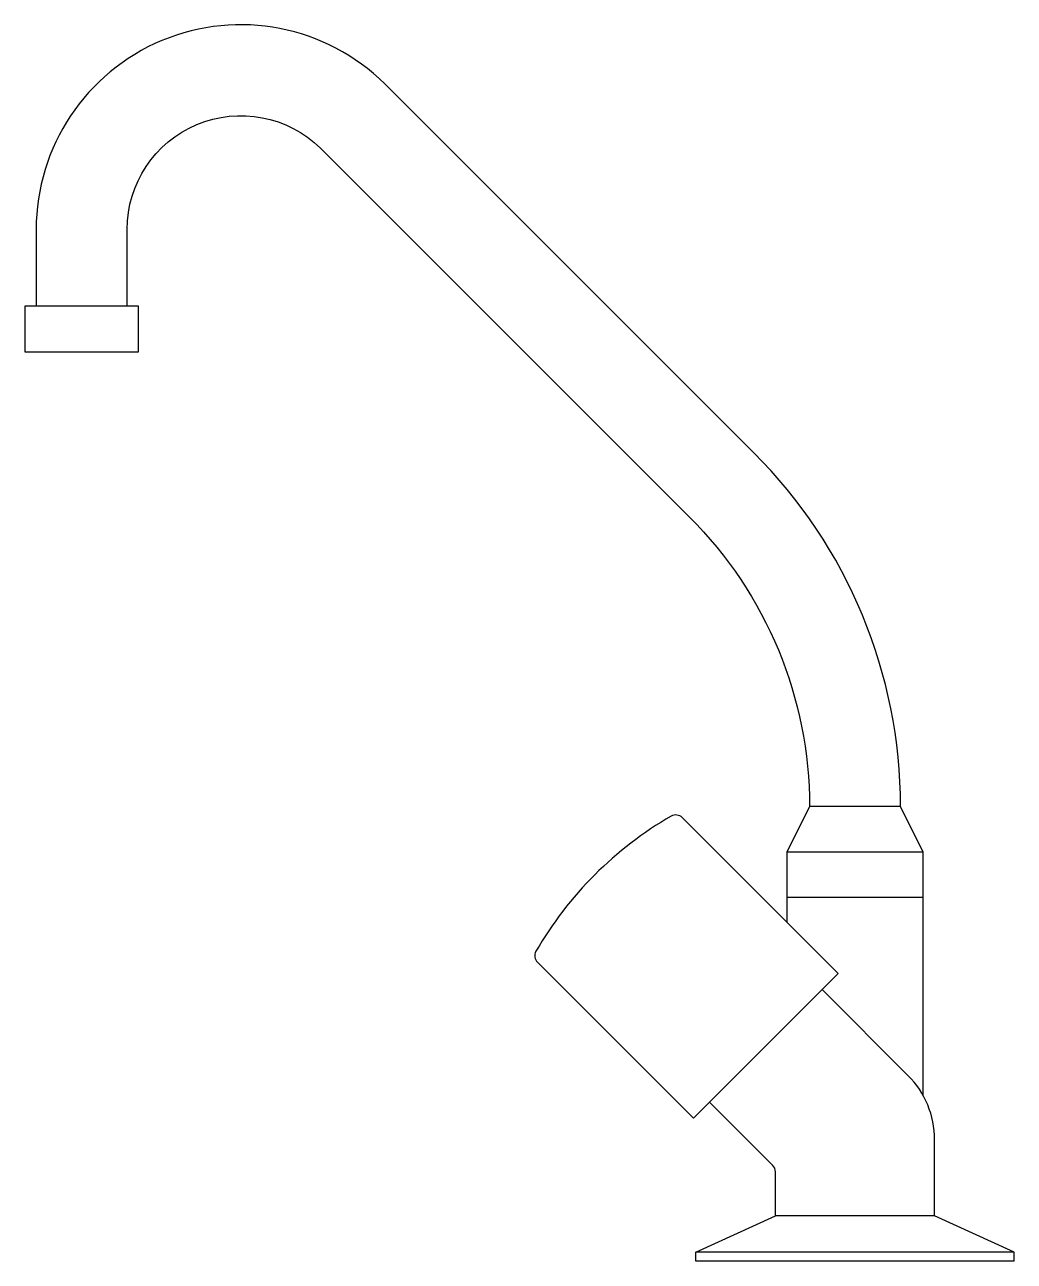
# Model space of a CAD drawing. Header units: millimetres. Extents: x -3062.382 to -3062.164, y 2876.51 to 2876.781.
import ezdxf

# ---------------------------------------------------------------- set-up
doc = ezdxf.new("R2010")
doc.units = ezdxf.units.MM
doc.header["$LTSCALE"] = 10
doc.layers.add('cozinha_pias', color=2, linetype='Continuous')

msp = doc.modelspace()

# ---------------------------------------------------------------- linework, layer by layer
at = {"layer": 'cozinha_pias', "color": 1}
for p, q in [((-3062.1891, 2876.60951), (-3062.2091, 2876.60951)), ((-3062.1841, 2876.59951), (-3062.2141, 2876.59951)), ((-3062.1841, 2876.58951), (-3062.2141, 2876.58951)), ((-3062.1816, 2876.51951), (-3062.2166, 2876.51951)), ((-3062.1641, 2876.51151), (-3062.2341, 2876.51151)), ((-3062.1641, 2876.50951), (-3062.2341, 2876.50951))]:
    msp.add_line(p, q, dxfattribs=at)
for points in [[(-3062.1841, 2876.54591), (-3062.1841, 2876.59951), (-3062.1891, 2876.60951, 0.198912), (-3062.22132, 2876.68729), (-3062.29203, 2876.758), (-3062.30246, 2876.76843, 0.666179), (-3062.3791, 2876.73643), (-3062.3791, 2876.71951)], [(-3062.3591, 2876.71951), (-3062.3591, 2876.73643, -0.664582), (-3062.3166, 2876.75429), (-3062.30617, 2876.74386), (-3062.23546, 2876.67315, -0.198912), (-3062.2091, 2876.60951), (-3062.2141, 2876.59951), (-3062.2141, 2876.58408)], [(-3062.1641, 2876.50951), (-3062.1641, 2876.51151), (-3062.1816, 2876.51951), (-3062.1816, 2876.53623, 0.198912), (-3062.18746, 2876.55037), (-3062.20635, 2876.56926)], [(-3062.2341, 2876.50951), (-3062.2341, 2876.51151), (-3062.2166, 2876.51951), (-3062.2166, 2876.52918, 0.198912), (-3062.21719, 2876.5306), (-3062.2311, 2876.54451)]]:
    msp.add_lwpolyline(points, format="xyb", dxfattribs=at)
msp.add_lwpolyline([(-3062.3566, 2876.70951), (-3062.3566, 2876.71951), (-3062.3816, 2876.71951), (-3062.3816, 2876.70951)], close=True, dxfattribs=at)
msp.add_lwpolyline([(-3062.23463, 2876.54097), (-3062.20281, 2876.57279), (-3062.23709, 2876.60707, 0.33956), (-3062.23951, 2876.60739, 0.131459), (-3062.26923, 2876.57767, 0.33956), (-3062.26891, 2876.57525)], format="xyb", close=True, dxfattribs=at)

doc.saveas('drawing.dxf')
